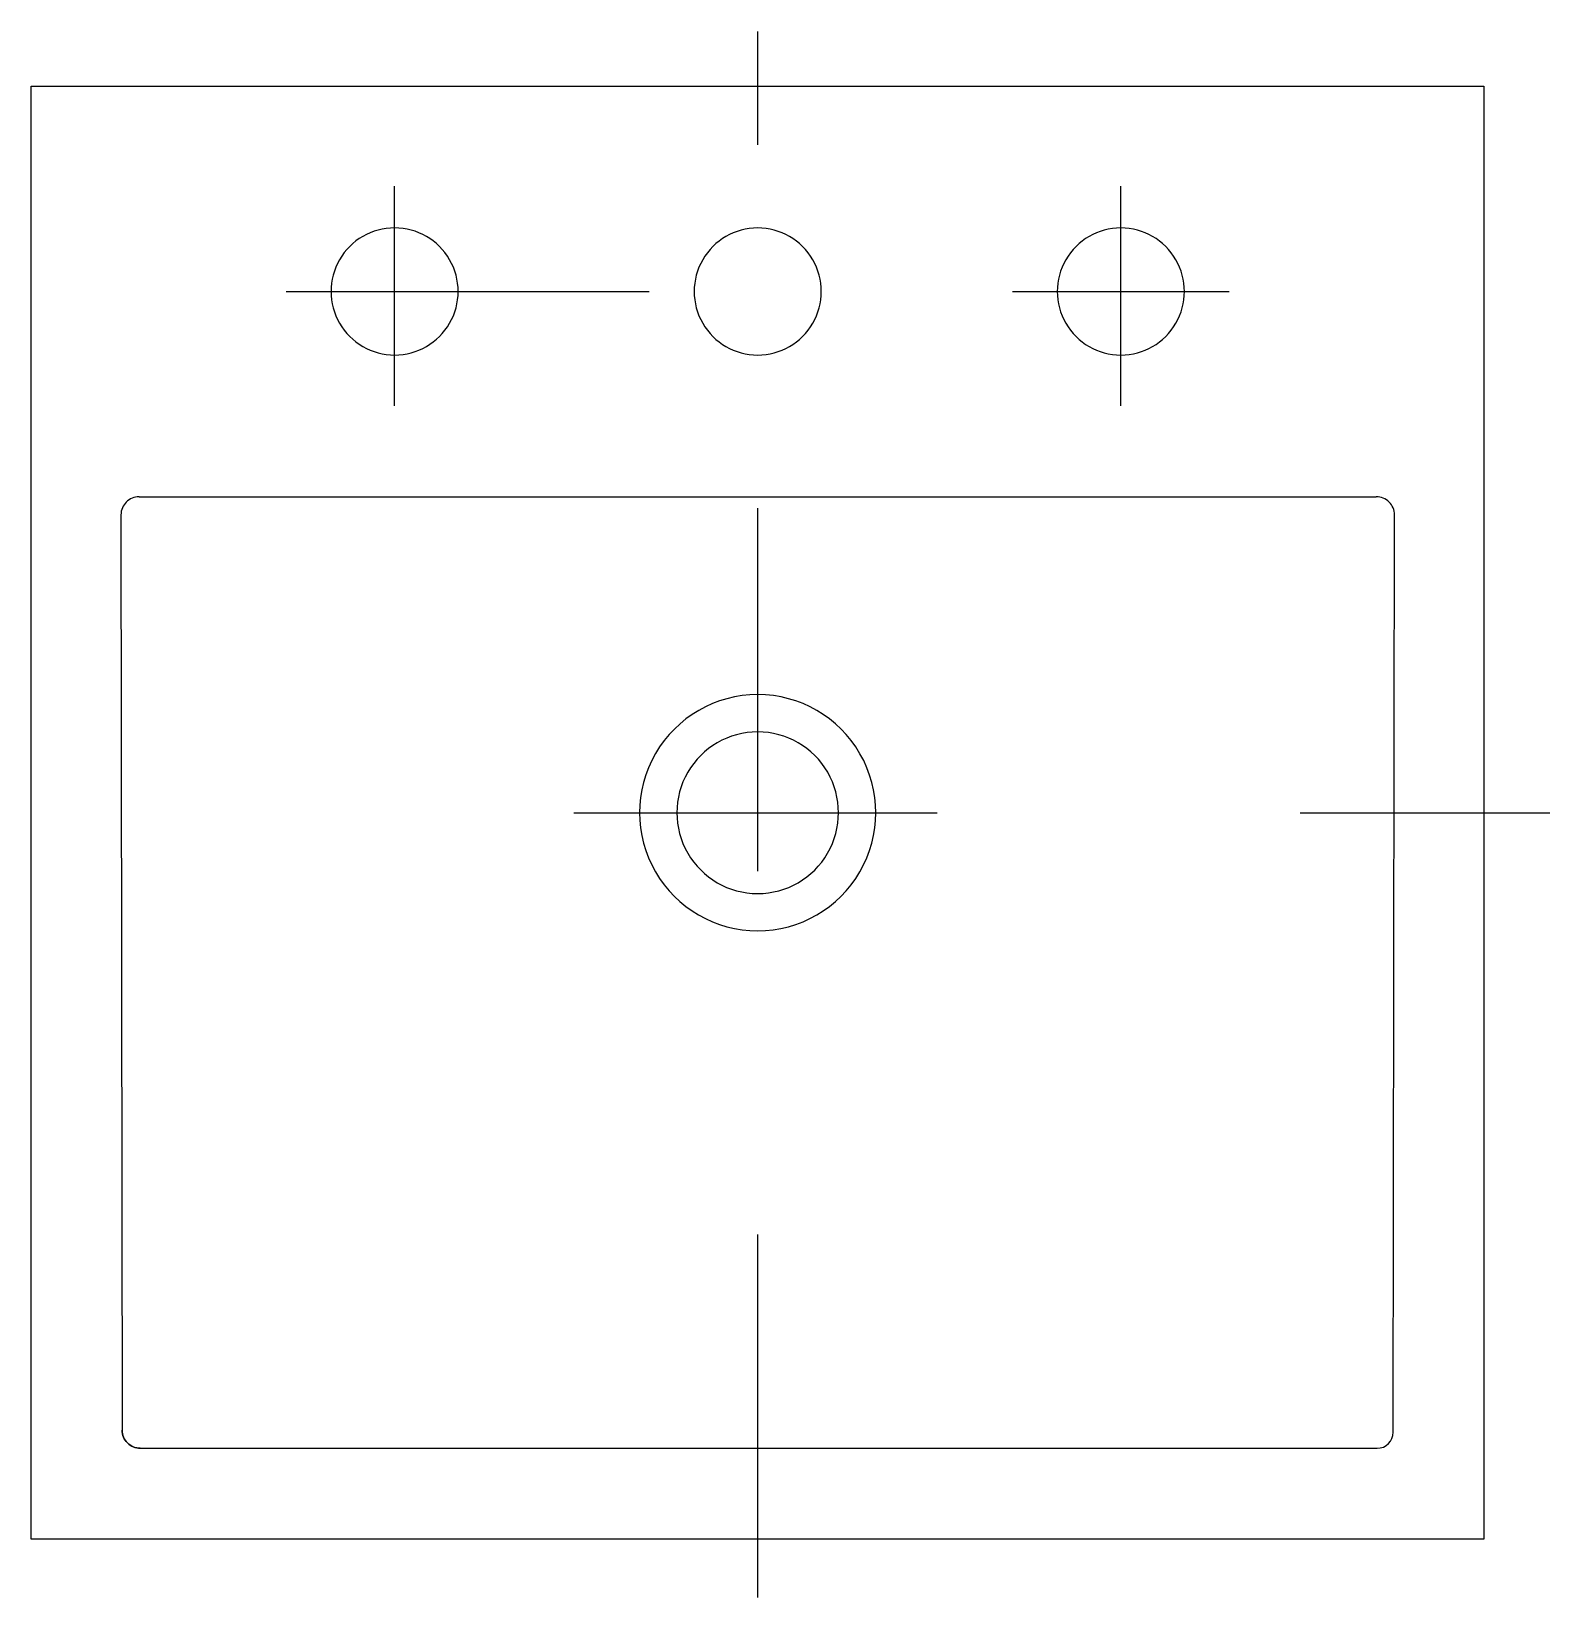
# Model space of a CAD drawing. Extents: x -585.711 to -585.293, y 464.14 to 464.571.
import ezdxf

# ---------------------------------------------------------------- set-up
doc = ezdxf.new("R2010")
doc.units = 0
doc.header["$LTSCALE"] = 0.2
doc.header["$MEASUREMENT"] = 0
for name, pattern in [('AXES', [0.54, 0.3, -0.08, 0.08, -0.08]), ('CACHE', [0.24, 0.12, -0.12]), ('CONTINU', [0])]:
    doc.linetypes.add(name, pattern=pattern)
doc.layers.get('0').update_dxf_attribs({"linetype": 'CONTINUOUS'})
doc.layers.add('DECA_EIXOS', color=5, linetype='AXES')

msp = doc.modelspace()

# ---------------------------------------------------------------- linework, layer by layer
at = {"linetype": 'CONTINUOUS'}
msp.add_lwpolyline([(-585.71117, 464.55595), (-585.31116, 464.55595), (-585.31116, 464.15595), (-585.71117, 464.15595)], close=True, dxfattribs=at)
at = {"linetype": 'CACHE'}
for points in [[(-585.61113, 464.51696, 1.000021), (-585.61113, 464.48196)], [(-585.61113, 464.48196, 1.000078), (-585.61113, 464.51696)], [(-585.41113, 464.51695, 1.000019), (-585.41113, 464.48195)], [(-585.41113, 464.48195, 1.000063), (-585.41113, 464.51695)]]:
    msp.add_lwpolyline(points, format="xyb", dxfattribs=at)
at = {"linetype": 'CONTINU'}
for points in [[(-585.51113, 464.51695, 1.00002), (-585.51113, 464.48195)], [(-585.51113, 464.48195, 1.00004), (-585.51113, 464.51695)], [(-585.68148, 464.44295, 0.414575), (-585.68648, 464.43795)], [(-585.33578, 464.43795, 0.41461), (-585.34078, 464.44295)], [(-585.51113, 464.38846, 1.00002), (-585.51114, 464.32343)], [(-585.51114, 464.32343, 1.00002), (-585.51113, 464.38846)], [(-585.51113, 464.37819, 1.00002), (-585.51114, 464.33369)], [(-585.51114, 464.33369, 1.00006), (-585.51113, 464.37819)], [(-585.6847, 464.18241, -0.197037), (-585.68617, 464.18595)], [(-585.68617, 464.18595, 0.414577), (-585.68117, 464.18095)], [(-585.34057, 464.18095, 0.413841), (-585.33612, 464.1854)], [(-585.68117, 464.18095, -0.197039), (-585.6847, 464.18241)]]:
    msp.add_lwpolyline(points, format="xyb", dxfattribs=at)
for points in [[(-585.68148, 464.44295), (-585.34078, 464.44295)], [(-585.68648, 464.43795), (-585.68617, 464.18595)], [(-585.33612, 464.1854), (-585.33578, 464.43795)], [(-585.68117, 464.18095), (-585.34057, 464.18095)]]:
    msp.add_lwpolyline(points, dxfattribs=at)
at = {"layer": 'DECA_EIXOS'}
for points in [[(-585.51114, 464.13982), (-585.51113, 464.57108)], [(-585.61113, 464.46796), (-585.61113, 464.52846)], [(-585.41113, 464.46795), (-585.41113, 464.52845)], [(-585.641, 464.49946), (-585.38126, 464.49945)], [(-585.56173, 464.35595), (-585.29304, 464.35594)]]:
    msp.add_lwpolyline(points, dxfattribs=at)

doc.saveas('drawing.dxf')
